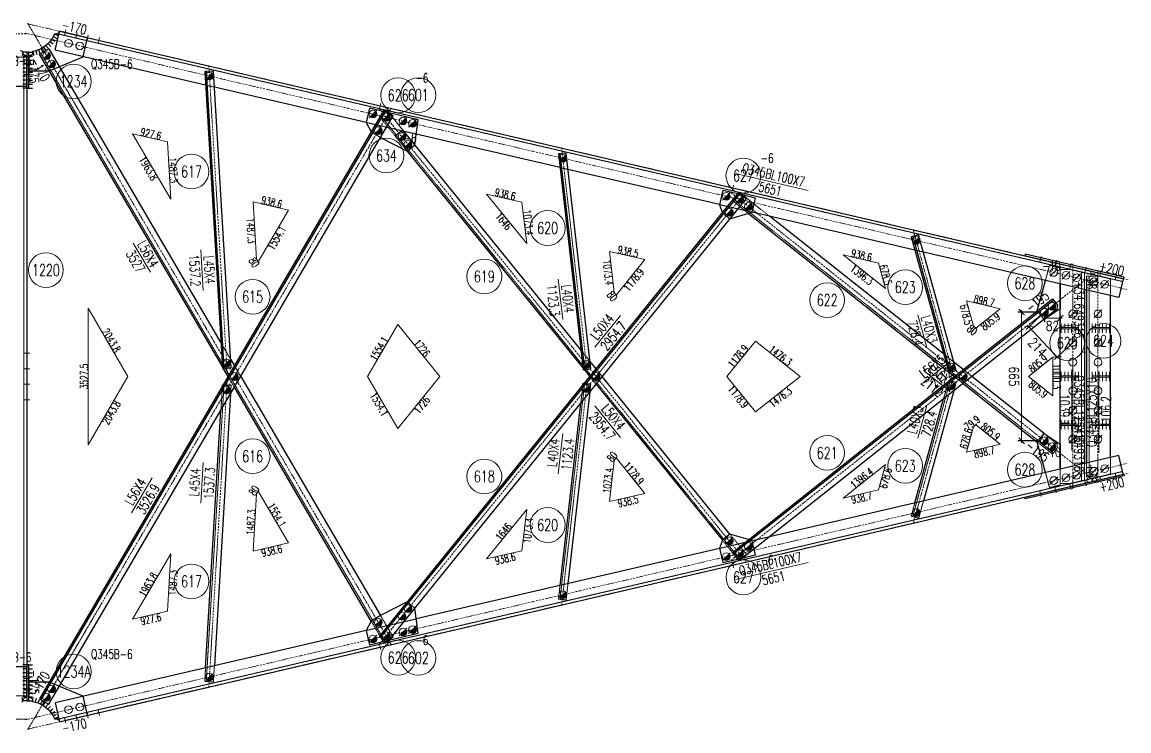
# Model space of a CAD drawing. Extents: x 4047 to 43290, y -150151 to -101862.
# Drawn here: x 28910 to 34636, y -144130 to -140465 of the extents above; entities that cross this region are included whole.
import ezdxf
from ezdxf.enums import TextEntityAlignment as Align

# ---------------------------------------------------------------- set-up
doc = ezdxf.new("R2010")
doc.units = 0
doc.header["$MEASUREMENT"] = 0
doc.linetypes.add('Dash', pattern=[2.75, 2, -0.75])
doc.linetypes.add('DashDot', pattern=[15.6, 9, -3, 0.6, -3])
doc.layers.get('0').update_dxf_attribs({"linetype": 'CONTINUOUS', "lineweight": 25})
doc.layers.get('Defpoints').update_dxf_attribs({"linetype": 'CONTINUOUS'})
doc.styles.add('DimFont', font='simplex.shx', dxfattribs={"width": 0.8, "bigfont": 'gbhzfs.shx'})
doc.styles.get("Standard").update_dxf_attribs({"font": 'simplex.shx', "width": 0.7, "height": 3, "bigfont": 'gbhzfs.shx'})
doc.dimstyles.new('DHDxfDimStyleOpen30', dxfattribs={"dimtxt": 2.5, "dimasz": 2.5, "dimexe": 1.25, "dimexo": 0.625, "dimtad": 2, "dimtxsty": 'DimFont', "dimblk": 'OPEN30', "dimblk1": 'OPEN30', "dimblk2": 'OPEN30', "dimcen": 2.5, "dimadec": 0, "dimazin": 0, "dimtfac": 1, "dimtmove": 0, "dimatfit": 3, "dimldrblk": 'OPEN30', "dimfxl": 0, "dimarcsym": 0})

# ---------------------------------------------------------------- blocks, each defined once
blk = doc.blocks.new('M20X45S')
at = {"color": 3, "linetype": 'Continuous', "lineweight": 13}
blk.add_circle((0, 0), 1, dxfattribs=at)
blk = doc.blocks.new('M20X55S')
at = {"color": 3, "linetype": 'Continuous', "lineweight": 13}
blk.add_line((-1, -1), (1, 1), dxfattribs=at)
blk.add_circle((0, 0), 1, dxfattribs=at)
blk = doc.blocks.new('M16X50S')
at = {"color": 3, "linetype": 'Continuous', "lineweight": 13}
blk.add_line((-1, -1), (1, 1), dxfattribs=at)
blk.add_circle((0, 0), 1, dxfattribs=at)
for radius in [0.9, 0.8, 0.7, 0.6, 0.5, 0.4, 0.3, 0.2, 0.1]:
    blk.add_arc((0, 0), radius, 225, 45, dxfattribs=at)
blk = doc.blocks.new('M16X40S')
at = {"color": 3, "linetype": 'Continuous', "lineweight": 13}
blk.add_line((-0.707, -0.707), (0.707, 0.707), dxfattribs=at)
blk.add_circle((0, 0), 1, dxfattribs=at)
for radius in [0.9, 0.8, 0.7, 0.6, 0.5, 0.4, 0.3, 0.2, 0.1]:
    blk.add_arc((0, 0), radius, 225, 45, dxfattribs=at)
blk = doc.blocks.new('_OBLIQUE')
at = {"color": 0, "linetype": 'ByBlock', "lineweight": -2}
blk.add_line((-0.5, -0.5), (0.5, 0.5), dxfattribs=at)
blk = doc.blocks.new('*D221')
at = {"color": 0, "linetype": 'Continuous', "lineweight": 0}
blk.add_line((34189.5, -141996), (34291.3, -141996), dxfattribs=at)
at = {"color": 0, "linetype": 'Continuous', "lineweight": -2}
for p, q in [((34199.5, -141985), (34199.5, -142016)), ((34281.3, -141985), (34281.3, -142016))]:
    blk.add_line(p, q, dxfattribs=at)
at = {"layer": 'Defpoints', "color": 0, "linetype": 'Continuous'}
for p in [(34199.5, -141965), (34281.3, -141965), (34281.3, -141996)]:
    blk.add_point(p, dxfattribs=at)
at = {"color": 0, "linetype": 'Continuous', "lineweight": 0, "xscale": 30, "yscale": 30, "zscale": 30, "rotation": 180}
blk.add_blockref('_OBLIQUE', (34199.5, -141996), dxfattribs=at)
at = {"color": 0, "linetype": 'Continuous', "lineweight": 0, "xscale": 30, "yscale": 30, "zscale": 30}
blk.add_blockref('_OBLIQUE', (34281.3, -141996), dxfattribs=at)
at = {"color": 6, "linetype": 'Continuous', "insert": (34240.4, -142036), "char_height": 50, "attachment_point": 5, "style": 'DimFont'}
blk.add_mtext('82', dxfattribs=at)
blk = doc.blocks.new('_OPEN30')
at = {"color": 0, "linetype": 'ByBlock', "lineweight": -2}
for p, q in [((-1, 0.27), (0, 0)), ((0, 0), (-1, -0.27)), ((0, 0), (-1, 0))]:
    blk.add_line(p, q, dxfattribs=at)
blk = doc.blocks.new('*D222')
at = {"color": 0, "linetype": 'Continuous', "lineweight": -2}
for p, q in [((34184.9, -141978.7), (34104.8, -142053.9)), ((34331.7, -142135.1), (34251.5, -142210.3))]:
    blk.add_line(p, q, dxfattribs=at)
at = {"color": 0, "linetype": 'Continuous', "lineweight": 0}
blk.add_line((34112.5, -142032.9), (34272.9, -142203.9), dxfattribs=at)
at = {"layer": 'Defpoints', "color": 0, "linetype": 'Continuous'}
for p in [(34199.5, -141965), (34346.3, -142121.4), (34266.1, -142196.6)]:
    blk.add_point(p, dxfattribs=at)
at = {"color": 0, "linetype": 'Continuous', "lineweight": 0, "xscale": 30, "yscale": 30, "zscale": 30}
for p, rotation in [((34119.4, -142040.2), 133.1724067769329), ((34266.1, -142196.6), 313.1724067769329)]:
    blk.add_blockref('_OBLIQUE', p, dxfattribs=dict(at, rotation=rotation))
at = {"color": 6, "linetype": 'Continuous', "insert": (34163.5, -142145.8), "char_height": 50, "attachment_point": 5, "rotation": 313.1724, "style": 'DimFont'}
blk.add_mtext('214', dxfattribs=at)
blk = doc.blocks.new('*D223')
at = {"color": 0, "linetype": 'Continuous', "lineweight": 0}
blk.add_line((34081.4, -141955), (34081.4, -142639.9), dxfattribs=at)
at = {"color": 0, "linetype": 'Continuous', "lineweight": -2}
for p, q in [((34179.5, -141965), (34061.4, -141965)), ((34179.5, -142629.9), (34061.4, -142629.9))]:
    blk.add_line(p, q, dxfattribs=at)
at = {"layer": 'Defpoints', "color": 0, "linetype": 'Continuous'}
for p in [(34199.5, -141965), (34081.4, -142629.9), (34199.5, -142629.9)]:
    blk.add_point(p, dxfattribs=at)
at = {"color": 0, "linetype": 'Continuous', "lineweight": 0, "xscale": 30, "yscale": 30, "zscale": 30}
for p, rotation in [((34081.4, -141965), 90.00016536087627), ((34081.4, -142629.9), 270.0001653608763)]:
    blk.add_blockref('_OBLIQUE', p, dxfattribs=dict(at, rotation=rotation))
at = {"color": 6, "linetype": 'Continuous', "insert": (34041.4, -142297.4), "char_height": 50, "attachment_point": 5, "rotation": 270.0002, "style": 'DimFont'}
blk.add_mtext('665', dxfattribs=at)

msp = doc.modelspace()

# ---------------------------------------------------------------- linework, layer by layer
at = {"color": 2, "linetype": 'DashDot', "lineweight": 15}
for p, q in [((25285.28226, -140524.73782), (28937.24304, -140524.73782)), ((28925.91398, -140522.14104), (34624.93679, -141846.95923)), ((28925.92487, -140522.14093), (29695.40517, -140701.02655)), ((28937.2355, -140473.43967), (34636.25831, -141798.25787)), ((30821.09409, -143685.96449), (28938.11301, -140469.66473)), ((29314.49626, -141112.60341), (28938.12303, -140469.66625)), ((29875.79538, -140688.94622), (29971.02884, -142283.28188)), ((30821.09057, -140908.91328), (28938.113, -144125.20691)), ((30758.68186, -140913.64095), (32656.37959, -143256.17286)), ((31701.28855, -141114.26161), (31835.58861, -142289.94124)), ((30758.68184, -143681.23065), (32656.37957, -141338.69891)), ((32578.63721, -141347.32291), (34411.28112, -142797.46697)), ((33521.33663, -141540.95112), (33731.27835, -142300.9145)), ((34346.25348, -141714.32536), (34346.25348, -142880.54632)), ((34476.25348, -141747.89691), (34476.25348, -142846.97477)), ((32578.607, -143247.56626), (34411.26373, -141797.41222)), ((33521.32993, -143053.94347), (33731.32581, -142294.03407)), ((29875.79261, -143905.95599), (29971.04975, -142311.53531)), ((31701.28298, -143480.65215), (31835.58937, -142304.91693)), ((28925.91398, -144072.73064), (34624.93679, -142747.91245)), ((28937.2355, -144121.43201), (34636.25831, -142796.61382)), ((29314.55713, -143482.28718), (28938.17279, -144125.21784)), ((28925.92487, -144072.73073), (29695.40517, -143893.84511)), ((28937.24304, -144070.13384), (25285.28226, -144070.13384))]:
    msp.add_line(p, q, dxfattribs=at)
at = {"color": 7, "linetype": 'Continuous', "lineweight": 30}
for p, q in [((29044.28996, -140575.82674), (29058.38059, -140590.01948)), ((29054.35552, -140564.77989), (29069.79272, -140577.49479)), ((29063.26727, -140552.78416), (29079.89668, -140563.89428)), ((29070.93618, -140539.96006), (29088.59153, -140549.35457)), ((29077.28589, -140526.4364), (29095.79069, -140534.02173)), ((28914.07413, -140617.14846), (28910.74444, -140636.86934)), ((28933.97243, -140619.31688), (28913.98419, -140619.31688)), ((28933.97243, -140640.10205), (28913.98419, -140640.10205)), ((28943.96655, -140619.31688), (28963.95478, -140619.31688)), ((28943.96655, -140640.10205), (28963.95478, -140640.10205)), ((28963.99632, -140617.12495), (28967.34533, -140636.84253)), ((28965.98787, -140616.77278), (28969.60331, -140636.44324)), ((28980.52967, -140613.3405), (28986.0905, -140632.5518)), ((28994.65758, -140608.47315), (29002.10844, -140627.0333)), ((29008.23007, -140602.21909), (29017.49664, -140619.94257)), ((29021.11104, -140594.64069), (29032.10082, -140611.35034)), ((29033.17132, -140585.81375), (29045.77452, -140601.34254)), ((28933.97243, -140660.88722), (28913.98419, -140660.88722)), ((28933.97243, -140681.67239), (28913.98419, -140681.67239)), ((28943.96655, -140660.88722), (28963.95478, -140660.88722)), ((28943.96655, -140681.67239), (28963.95478, -140681.67239)), ((28933.97243, -140702.45756), (28913.98419, -140702.45756)), ((28933.97243, -140723.24273), (28913.98419, -140723.24273)), ((28933.97243, -140744.0279), (28913.98419, -140744.0279)), ((28943.96655, -140702.45756), (28963.95478, -140702.45756)), ((28943.96655, -140723.24273), (28963.95478, -140723.24273)), ((28943.96655, -140744.0279), (28963.95478, -140744.0279)), ((29862.61085, -140719.78721), (29954.26674, -142254.22962)), ((28933.97243, -140764.81307), (28913.98419, -140764.81307)), ((28933.97243, -140785.59824), (28913.98419, -140785.59824)), ((28933.97243, -140806.38341), (28913.98419, -140806.38341)), ((28943.96655, -140764.81307), (28963.95478, -140764.81307)), ((28943.96655, -140785.59824), (28963.95478, -140785.59824)), ((28943.96655, -140806.38341), (28963.95478, -140806.38341)), ((30788.67392, -140924.69811), (29006.74294, -143968.39514)), ((31692.77088, -141145.42952), (31820.26131, -142261.49682)), ((30764.35657, -143647.21893), (32624.28603, -141351.30861)), ((33517.75755, -141573.06088), (33711.72256, -142275.19049)), ((32589.7211, -143213.26786), (34245.93477, -141902.7306)), ((28933.97243, -143788.48825), (28913.98419, -143788.48825)), ((28943.96655, -143788.48825), (28963.95478, -143788.48825)), ((28933.97243, -143809.27342), (28913.98419, -143809.27342)), ((28933.97243, -143830.05859), (28913.98419, -143830.05859)), ((28943.96655, -143809.27342), (28963.95478, -143809.27342)), ((28943.96655, -143830.05859), (28963.95478, -143830.05859)), ((28933.97243, -143850.84376), (28913.98419, -143850.84376)), ((28933.97243, -143871.62893), (28913.98419, -143871.62893)), ((28933.97243, -143892.4141), (28913.98419, -143892.4141)), ((28943.96655, -143850.84376), (28963.95478, -143850.84376)), ((28943.96655, -143871.62893), (28963.95478, -143871.62893)), ((28943.96655, -143892.4141), (28963.95478, -143892.4141)), ((28914.07413, -143977.7232), (28910.74444, -143958.00232)), ((28933.97243, -143913.19927), (28913.98419, -143913.19927)), ((28933.97243, -143933.98444), (28913.98419, -143933.98444)), ((28933.97243, -143954.76961), (28913.98419, -143954.76961)), ((28943.96655, -143913.19927), (28963.95478, -143913.19927)), ((28943.96655, -143933.98444), (28963.95478, -143933.98444)), ((28943.96655, -143954.76961), (28963.95478, -143954.76961)), ((28963.99632, -143977.74671), (28967.34533, -143958.02913)), ((28978.58055, -143980.9812), (28983.88063, -143961.69633)), ((28933.97243, -143975.55478), (28913.98419, -143975.55478)), ((28943.96655, -143975.55478), (28963.95478, -143975.55478)), ((28992.77064, -143985.65575), (28999.96906, -143966.99624)), ((29006.42456, -143991.72404), (29015.4496, -143973.87634)), ((29019.40553, -143999.12569), (29030.16715, -143982.26818)), ((29031.5834, -144007.78684), (29043.97416, -143992.08801)), ((29042.83606, -144017.62085), (29056.7322, -144003.23761)), ((29053.05068, -144028.5292), (29068.31332, -144015.60526)), ((29062.12493, -144040.40245), (29078.60152, -144029.06691)), ((29069.96803, -144053.12143), (29087.49386, -144043.48743)), ((29076.50168, -144066.55843), (29094.90158, -144058.72202)), ((29077.28589, -144068.43526), (29095.79069, -144060.84993))]:
    msp.add_line(p, q, dxfattribs=at)
at = {"color": 1, "linetype": 'Dash', "lineweight": 20}
for p, q in [((29099.42385, -140526.5426), (34603.64101, -141806.07548)), ((30788.67745, -143670.17966), (29006.74295, -140626.4765)), ((28833.96066, -140646.45544), (28933.96066, -140646.45544)), ((28918.96066, -140646.45544), (28918.96066, -143948.41622)), ((28933.96066, -140646.45544), (28933.96066, -140796.45544)), ((29904.52582, -140800.96637), (29858.81083, -140790.33928)), ((30793.10647, -140924.36224), (30758.1404, -140952.68844)), ((30800.13894, -140925.1), (30793.10647, -140924.36224)), ((30941.76998, -141099.93039), (30800.13894, -140925.1)), ((30949.45962, -141043.87596), (30689.47844, -140983.43967)), ((30758.1404, -140952.68844), (30902.91881, -141131.40397)), ((30764.35659, -140947.65267), (32624.28605, -143243.56315)), ((30802.65909, -140932.88572), (30777.9704, -140927.14639)), ((30716.08981, -141032.84396), (30764.41684, -141061.137)), ((30867.94453, -141031.0406), (30839.97168, -141053.70157)), ((30890.15335, -141036.21444), (30867.94453, -141031.0406)), ((30839.97168, -141053.70157), (30902.91879, -141131.40395)), ((30902.91879, -141131.40395), (30941.76998, -141099.93039)), ((31734.21743, -141226.30398), (31692.85903, -141216.68964)), ((32616.43575, -141347.90276), (32584.78738, -141387.89502)), ((32589.75183, -141381.62172), (34245.95268, -142692.14899)), ((32633.02416, -141358.38742), (32612.18101, -141353.54205)), ((32623.45949, -141347.08454), (32616.43575, -141347.90276)), ((32777.24087, -141468.76948), (32623.45949, -141347.08454)), ((32686.75935, -141447.73578), (32517.936, -141408.49041)), ((32584.78738, -141387.89502), (32668.17377, -141453.87744)), ((32533.09127, -141451.17099), (32571.94245, -141482.64454)), ((32571.94245, -141482.64454), (32571.94248, -141482.64453)), ((33573.26509, -141653.81653), (33528.91899, -141643.50766)), ((34097.4113, -141672.99528), (34607.03747, -141791.46507)), ((34204.83994, -141800.63501), (34225.5138, -141723.45727)), ((34225.5138, -141723.45727), (34281.03336, -141736.3638)), ((34281.03336, -141736.3638), (34280.8939, -141818.31483)), ((34281.25348, -141744.32536), (34335.25348, -141744.32536)), ((34281.25348, -141818.39842), (34281.25348, -141744.32536)), ((34335.25348, -141744.32536), (34406.25348, -141761.32536)), ((34391.25348, -141757.73381), (34391.25348, -142837.13787)), ((34406.25348, -141761.32536), (34406.25348, -141847.45643)), ((34480.25348, -141777.89691), (34416.25348, -141777.89691)), ((34416.25348, -141777.89691), (34416.25348, -141849.78107)), ((34431.25348, -141777.89691), (34431.25348, -142816.97477)), ((34541.25348, -141792.89691), (34480.25348, -141777.89691)), ((34541.25348, -141878.83908), (34541.25348, -141792.89691)), ((34607.03747, -141791.46507), (34607.00415, -141791.60839)), ((34162.54397, -141958.53037), (34162.54922, -141958.51075)), ((34197.28904, -142002.43279), (34162.54397, -141958.53037)), ((34286.25348, -142043.43584), (34286.25348, -142023.43584)), ((34286.25348, -142051.43584), (34286.25348, -142043.43584)), ((34286.25348, -142043.43584), (34376.25348, -142043.43584)), ((34286.25348, -142051.43584), (34286.25348, -142043.43584)), ((34286.25348, -142043.43584), (34376.25348, -142043.43584)), ((34286.25348, -142051.43584), (34286.25348, -142071.43584)), ((34376.25348, -142051.43584), (34286.25348, -142051.43584)), ((34376.25348, -142051.43584), (34286.25348, -142051.43584)), ((34304.25348, -142043.43584), (34304.25348, -142023.43584)), ((34304.25348, -142051.43584), (34304.25348, -142071.43584)), ((34322.25348, -142043.43584), (34322.25348, -142023.43584)), ((34322.25348, -142051.43584), (34322.25348, -142071.43584)), ((34340.25348, -142043.43584), (34340.25348, -142023.43584)), ((34340.25348, -142051.43584), (34340.25348, -142071.43584)), ((34358.25348, -142043.43584), (34358.25348, -142023.43584)), ((34358.25348, -142051.43584), (34358.25348, -142071.43584)), ((34376.25348, -142043.43584), (34376.25348, -142023.43584)), ((34376.25348, -142043.43584), (34376.25348, -142051.43584)), ((34376.25348, -142043.43584), (34376.25348, -142051.43584)), ((34376.25348, -142051.43584), (34376.25348, -142071.43584)), ((34446.25348, -142043.43584), (34446.25348, -142023.43584)), ((34446.25348, -142051.43584), (34446.25348, -142043.43584)), ((34446.25348, -142043.43584), (34536.25348, -142043.43584)), ((34446.25348, -142051.43584), (34446.25348, -142043.43584)), ((34446.25348, -142043.43584), (34536.25348, -142043.43584)), ((34446.25348, -142051.43584), (34446.25348, -142071.43584)), ((34536.25348, -142051.43584), (34446.25348, -142051.43584)), ((34536.25348, -142051.43584), (34446.25348, -142051.43584)), ((34464.25348, -142043.43584), (34464.25348, -142023.43584)), ((34464.25348, -142051.43584), (34464.25348, -142071.43584)), ((34482.25348, -142043.43584), (34482.25348, -142023.43584)), ((34482.25348, -142051.43584), (34482.25348, -142071.43584)), ((34500.25348, -142043.43584), (34500.25348, -142023.43584)), ((34500.25348, -142051.43584), (34500.25348, -142071.43584)), ((34518.25348, -142043.43584), (34518.25348, -142023.43584)), ((34518.25348, -142051.43584), (34518.25348, -142071.43584)), ((34536.25348, -142043.43584), (34536.25348, -142023.43584)), ((34536.25348, -142043.43584), (34536.25348, -142051.43584)), ((34536.25348, -142043.43584), (34536.25348, -142051.43584)), ((34536.25348, -142051.43584), (34536.25348, -142071.43584)), ((29938.4037, -142122.83054), (29988.60596, -142208.58047)), ((31847.49684, -142217.96622), (31800.62776, -142160.11069)), ((33730.52888, -142223.0922), (33677.42169, -142181.06927)), ((30008.18069, -142242.01587), (30040.62629, -142297.43584)), ((29950.56933, -142254.45046), (29945.77669, -142246.26421)), ((30008.18069, -142352.85582), (29975.73509, -142297.43584)), ((31811.19089, -142252.58164), (31818.56965, -142261.69004)), ((31847.52751, -142297.43584), (31879.70156, -142337.15171)), ((31911.8756, -142297.43584), (31879.70156, -142257.71996)), ((33702.66787, -142272.45734), (33707.57035, -142276.33659)), ((33734.23088, -142297.43269), (33779.3544, -142333.13826)), ((33824.47792, -142297.43269), (33779.3544, -142261.72712)), ((34286.25348, -142293.43584), (34286.25348, -142273.43584)), ((34286.25348, -142301.43584), (34286.25348, -142293.43584)), ((34286.25348, -142293.43584), (34376.25348, -142293.43584)), ((34286.25348, -142301.43584), (34286.25348, -142293.43584)), ((34286.25348, -142293.43584), (34376.25348, -142293.43584)), ((34304.25348, -142293.43584), (34304.25348, -142273.43584)), ((34322.25348, -142293.43584), (34322.25348, -142273.43584)), ((34340.25348, -142293.43584), (34340.25348, -142273.43584)), ((34358.25348, -142293.43584), (34358.25348, -142273.43584)), ((34376.25348, -142293.43584), (34376.25348, -142273.43584)), ((34376.25348, -142293.43584), (34376.25348, -142301.43584)), ((34376.25348, -142293.43584), (34376.25348, -142301.43584)), ((34446.25348, -142293.43584), (34446.25348, -142273.43584)), ((34446.25348, -142301.43584), (34446.25348, -142293.43584)), ((34446.25348, -142293.43584), (34536.25348, -142293.43584)), ((34446.25348, -142301.43584), (34446.25348, -142293.43584)), ((34446.25348, -142293.43584), (34536.25348, -142293.43584)), ((34464.25348, -142293.43584), (34464.25348, -142273.43584)), ((34482.25348, -142293.43584), (34482.25348, -142273.43584)), ((34500.25348, -142293.43584), (34500.25348, -142273.43584)), ((34518.25348, -142293.43584), (34518.25348, -142273.43584)), ((34536.25348, -142293.43584), (34536.25348, -142273.43584)), ((34536.25348, -142293.43584), (34536.25348, -142301.43584)), ((34536.25348, -142293.43584), (34536.25348, -142301.43584)), ((29862.60842, -143875.11516), (29954.28729, -142340.58768)), ((29938.42126, -142472.01116), (29945.79585, -142348.57475)), ((29950.60077, -142340.36752), (29991.22149, -142342.79344)), ((29991.22149, -142342.79344), (29988.62466, -142386.25927)), ((31692.76526, -143449.48468), (31820.26202, -142333.36179)), ((31800.62685, -142434.7621), (31811.18998, -142342.29115)), ((31818.57935, -142333.16966), (31852.05545, -142336.99192)), ((31852.05545, -142336.99192), (31847.49593, -142376.90657)), ((33517.75416, -143021.83123), (33711.76844, -142319.75425)), ((33677.4973, -142413.73627), (33702.7541, -142322.3398)), ((33707.50902, -142318.5773), (33742.61261, -142328.27699)), ((33742.61261, -142328.27699), (33730.61061, -142371.70849)), ((34286.25348, -142301.43584), (34286.25348, -142321.43584)), ((34376.25348, -142301.43584), (34286.25348, -142301.43584)), ((34376.25348, -142301.43584), (34286.25348, -142301.43584)), ((34304.25348, -142301.43584), (34304.25348, -142321.43584)), ((34322.25348, -142301.43584), (34322.25348, -142321.43584)), ((34340.25348, -142301.43584), (34340.25348, -142321.43584)), ((34358.25348, -142301.43584), (34358.25348, -142321.43584)), ((34376.25348, -142301.43584), (34376.25348, -142321.43584)), ((34446.25348, -142301.43584), (34446.25348, -142321.43584)), ((34536.25348, -142301.43584), (34446.25348, -142301.43584)), ((34536.25348, -142301.43584), (34446.25348, -142301.43584)), ((34464.25348, -142301.43584), (34464.25348, -142321.43584)), ((34482.25348, -142301.43584), (34482.25348, -142321.43584)), ((34500.25348, -142301.43584), (34500.25348, -142321.43584)), ((34518.25348, -142301.43584), (34518.25348, -142321.43584)), ((34536.25348, -142301.43584), (34536.25348, -142321.43584)), ((34286.25348, -142543.43584), (34286.25348, -142523.43584)), ((34304.25348, -142543.43584), (34304.25348, -142523.43584)), ((34322.25348, -142543.43584), (34322.25348, -142523.43584)), ((34340.25348, -142543.43584), (34340.25348, -142523.43584)), ((34358.25348, -142543.43584), (34358.25348, -142523.43584)), ((34376.25348, -142543.43584), (34376.25348, -142523.43584)), ((34446.25348, -142543.43584), (34446.25348, -142523.43584)), ((34464.25348, -142543.43584), (34464.25348, -142523.43584)), ((34482.25348, -142543.43584), (34482.25348, -142523.43584)), ((34500.25348, -142543.43584), (34500.25348, -142523.43584)), ((34518.25348, -142543.43584), (34518.25348, -142523.43584)), ((34536.25348, -142543.43584), (34536.25348, -142523.43584)), ((34286.25348, -142551.43584), (34286.25348, -142543.43584)), ((34286.25348, -142543.43584), (34376.25348, -142543.43584)), ((34286.25348, -142551.43584), (34286.25348, -142543.43584)), ((34286.25348, -142543.43584), (34376.25348, -142543.43584)), ((34286.25348, -142551.43584), (34286.25348, -142571.43584)), ((34376.25348, -142551.43584), (34286.25348, -142551.43584)), ((34376.25348, -142551.43584), (34286.25348, -142551.43584)), ((34304.25348, -142551.43584), (34304.25348, -142571.43584)), ((34322.25348, -142551.43584), (34322.25348, -142571.43584)), ((34340.25348, -142551.43584), (34340.25348, -142571.43584)), ((34358.25348, -142551.43584), (34358.25348, -142571.43584)), ((34376.25348, -142543.43584), (34376.25348, -142551.43584)), ((34376.25348, -142543.43584), (34376.25348, -142551.43584)), ((34376.25348, -142551.43584), (34376.25348, -142571.43584)), ((34446.25348, -142551.43584), (34446.25348, -142543.43584)), ((34446.25348, -142543.43584), (34536.25348, -142543.43584)), ((34446.25348, -142551.43584), (34446.25348, -142543.43584)), ((34446.25348, -142543.43584), (34536.25348, -142543.43584)), ((34446.25348, -142551.43584), (34446.25348, -142571.43584)), ((34536.25348, -142551.43584), (34446.25348, -142551.43584)), ((34536.25348, -142551.43584), (34446.25348, -142551.43584)), ((34464.25348, -142551.43584), (34464.25348, -142571.43584)), ((34482.25348, -142551.43584), (34482.25348, -142571.43584)), ((34500.25348, -142551.43584), (34500.25348, -142571.43584)), ((34518.25348, -142551.43584), (34518.25348, -142571.43584)), ((34536.25348, -142543.43584), (34536.25348, -142551.43584)), ((34536.25348, -142543.43584), (34536.25348, -142551.43584)), ((34536.25348, -142551.43584), (34536.25348, -142571.43584)), ((34162.5465, -142636.3525), (34240.98823, -142698.42229)), ((34263.97651, -142645.20144), (34197.29005, -142592.43342)), ((34240.98823, -142698.42229), (34266.43104, -142666.27165)), ((34266.43104, -142666.27165), (34263.97651, -142645.20144)), ((34406.25348, -142747.41526), (34406.25348, -142833.54632)), ((34416.25348, -142745.09061), (34416.25348, -142816.97477)), ((34541.25348, -142801.97477), (34541.25348, -142716.0326)), ((29099.42385, -144068.32908), (34603.64101, -142788.79621)), ((34097.4113, -142921.8764), (34607.03747, -142803.40662)), ((34225.5138, -142871.41441), (34204.83979, -142794.23671)), ((34280.8938, -142776.55688), (34281.03336, -142858.50788)), ((34281.25348, -142850.54632), (34281.25348, -142776.47327)), ((34480.25348, -142816.97477), (34541.25348, -142801.97477)), ((34607.03747, -142803.40662), (34607.00415, -142803.26329)), ((34281.03336, -142858.50788), (34225.5138, -142871.41441)), ((34335.25348, -142850.54632), (34281.25348, -142850.54632)), ((34406.25348, -142833.54632), (34335.25348, -142850.54632)), ((34416.25348, -142816.97477), (34480.25348, -142816.97477)), ((33510.04312, -143019.70054), (33528.92804, -142951.36192)), ((33573.27618, -142941.05257), (33548.59833, -143030.35397)), ((33548.59833, -143030.35397), (33510.04312, -143019.70054)), ((32777.22942, -143126.10486), (32518.11528, -143186.3396)), ((32533.14186, -143143.76318), (32618.06986, -143248.59892)), ((32656.92105, -143217.12536), (32571.99304, -143112.28961)), ((32686.82268, -143146.4654), (32668.24059, -143140.93497)), ((32696.87128, -143189.69107), (32686.82268, -143146.4654)), ((32618.06986, -143248.59892), (32656.92105, -143217.12536)), ((32611.96869, -143241.37899), (32639.69554, -143234.93338)), ((31684.8169, -143448.57715), (31692.85825, -143378.18223)), ((31734.21664, -143368.56789), (31724.55869, -143453.11482)), ((30902.91873, -143463.46777), (30902.91866, -143463.46781)), ((30941.76989, -143494.94131), (30902.91873, -143463.46777)), ((31724.55869, -143453.11482), (31684.8169, -143448.57715)), ((30949.45955, -143550.99573), (30689.47838, -143611.43202)), ((30764.40993, -143533.72287), (30830.10063, -143645.92847)), ((30781.77358, -143674.22152), (30716.08287, -143562.01593)), ((30830.10063, -143645.92847), (30781.77358, -143674.22152)), ((30787.06111, -143665.612), (30807.32477, -143660.90134)), ((28933.96066, -143798.41622), (28933.96066, -143948.41622)), ((29854.62264, -143874.63824), (29858.81105, -143804.53235)), ((29904.5262, -143793.90522), (29899.54261, -143877.32092)), ((29899.54261, -143877.32092), (29854.62264, -143874.63824)), ((28933.96066, -143948.41622), (28833.96066, -143948.41622))]:
    msp.add_line(p, q, dxfattribs=at)
at = {"color": 1, "linetype": 'Continuous', "lineweight": 18}
for p, q in [((29481.09613, -141041.61291), (29679.52658, -141380.54983)), ((29661.79012, -141083.61777), (29481.09613, -141041.61291)), ((29679.52658, -141380.54983), (29661.79012, -141083.61777)), ((31313.35492, -141353.98592), (31520.56967, -141609.79385)), ((31496.20377, -141396.49172), (31313.35492, -141353.98592)), ((30105.46672, -141393.89499), (30123.20318, -141690.82705)), ((30288.30738, -141436.39888), (30105.46672, -141393.89499)), ((30131.28949, -141704.63919), (30288.30738, -141436.39888)), ((31520.56967, -141609.79385), (31496.20377, -141396.49172)), ((31949.14911, -141650.30165), (31973.515, -141863.60378)), ((32131.9805, -141692.80338), (31949.14911, -141650.30165)), ((33157.45632, -141669.01514), (33376.44172, -141842.3157)), ((33340.30963, -141711.52197), (33157.45632, -141669.01514)), ((30123.20318, -141690.82705), (30131.28949, -141704.63919)), ((31983.58654, -141876.03616), (32131.9805, -141692.80338)), ((33376.44172, -141842.3157), (33340.30963, -141711.52197)), ((31973.515, -141863.60378), (31983.58654, -141876.03616)), ((29457.46932, -142297.43585), (29250.95255, -141944.68678)), ((29250.95255, -141944.68678), (29250.95255, -142650.18491)), ((33795.82959, -141906.0241), (33831.96168, -142036.81783)), ((33970.90587, -141946.72305), (33795.82959, -141906.0241)), ((33844.51288, -142046.74942), (33970.90587, -141946.72305)), ((30853.5385, -142029.19554), (30696.52062, -142297.43584)), ((31070.82479, -142297.43584), (30853.5385, -142029.19554)), ((33831.96168, -142036.81783), (33844.51288, -142046.74942)), ((32704.81286, -142114.2027), (32556.4189, -142297.43548)), ((32936.34946, -142297.43485), (32704.81286, -142114.2027)), ((34242.79615, -142197.40781), (34116.40317, -142297.43418)), ((34242.79676, -142397.46167), (34242.79615, -142197.40781)), ((29250.95255, -142650.18491), (29457.46932, -142297.43585)), ((30696.52062, -142297.43584), (30853.53849, -142565.67616)), ((30853.53849, -142565.67616), (31070.82479, -142297.43584)), ((32556.4189, -142297.43548), (32704.8117, -142480.66852)), ((32704.8117, -142480.66852), (32936.34946, -142297.43485)), ((34116.40317, -142297.43418), (34242.79676, -142397.46167)), ((33831.99683, -142558.02312), (33795.8489, -142688.83119)), ((33844.53124, -142548.10483), (33831.99683, -142558.02312)), ((33970.92483, -142648.13232), (33844.53124, -142548.10483)), ((33795.8489, -142688.83119), (33970.92483, -142648.13232)), ((31973.51333, -142731.26865), (31949.14746, -142944.5706)), ((31983.58505, -142718.83604), (31973.51333, -142731.26865)), ((32131.97786, -142902.06909), (31983.58505, -142718.83604)), ((33376.48064, -142752.52208), (33157.47729, -142925.83747)), ((33340.33271, -142883.33015), (33376.48064, -142752.52208)), ((30123.21068, -142904.03171), (30105.47037, -143200.97025)), ((30131.29321, -142890.22604), (30123.21068, -142904.03171)), ((30288.31108, -143158.46635), (30131.29321, -142890.22604)), ((31949.14746, -142944.5706), (32131.97786, -142902.06909)), ((33157.47729, -142925.83747), (33340.33271, -142883.33015)), ((31520.56901, -142985.0784), (31313.35443, -143240.88611)), ((31496.20314, -143198.38035), (31520.56901, -142985.0784)), ((30105.47037, -143200.97025), (30288.31108, -143158.46635)), ((29679.53533, -143214.30678), (29481.10109, -143553.25017)), ((29661.79502, -143511.24532), (29679.53533, -143214.30678)), ((31313.35443, -143240.88611), (31496.20314, -143198.38035)), ((29481.10109, -143553.25017), (29661.79502, -143511.24532))]:
    msp.add_line(p, q, dxfattribs=at)
at = {"color": 7, "linetype": 'Continuous', "lineweight": 13}
for p, q in [((32601.78026, -141248.31494), (32976.78113, -141335.48918)), ((29573.30141, -141758.48957), (29484.88564, -141607.46754)), ((29834.6017, -141642.88444), (29847.12318, -141852.51081)), ((31683.3838, -141794.57156), (31707.21749, -142003.21469)), ((31873.72209, -142145.95344), (32005.91104, -141982.77844)), ((33543.76008, -141978.89041), (33590.35884, -142147.57223)), ((33573.7385, -142328.78801), (33710.97199, -142220.19719)), ((33573.76281, -142266.09659), (33710.9963, -142374.68742)), ((34341.25348, -142260.61548), (34341.25348, -142680.61548)), ((34481.25348, -142271.806), (34481.25348, -142691.806)), ((31873.72211, -142448.91827), (32005.91106, -142612.09327)), ((33543.78845, -142616.01298), (33590.40145, -142447.3351)), ((31683.38205, -142800.30864), (31707.21574, -142591.66551)), ((29834.61333, -142951.9619), (29847.13725, -142742.33568)), ((29582.14181, -142821.28191), (29476.04288, -143002.50834)), ((32601.78026, -143346.55674), (32976.78113, -143259.38251))]:
    msp.add_line(p, q, dxfattribs=at)
at = {"color": 7, "linetype": 'Continuous', "lineweight": 30}
for points in [[(29080.17726, -140609.33493), (29102.8203, -140511.93219)], [(29096.19894, -140523.09448), (29090.407, -140526.32888)], [(29100.61428, -140518.14331), (29096.19894, -140523.09448)], [(29103.16722, -140512.02014), (29100.61428, -140518.14331)], [(29102.8203, -140511.93219), (34097.4113, -141672.99528)], [(29248.9176, -140545.90419), (29103.16722, -140512.02014)], [(29044.28996, -140575.82674), (29033.17132, -140585.81375)], [(29054.35552, -140564.77989), (29044.28996, -140575.82674)], [(29063.26727, -140552.78416), (29054.35552, -140564.77989)], [(29070.93618, -140539.96006), (29063.26727, -140552.78416)], [(29077.28589, -140526.4364), (29070.93618, -140539.96006)], [(29083.87575, -140527.49065), (29077.28589, -140526.4364)], [(29090.407, -140526.32888), (29083.87575, -140527.49065)], [(29226.24912, -140643.42129), (29248.9176, -140545.90419)], [(28914.07413, -140617.14846), (28899.49042, -140613.9296)], [(28914.51064, -140623.87424), (28914.07413, -140617.14846)], [(28917.11177, -140629.99194), (28914.51064, -140623.87424)], [(28921.57437, -140634.91913), (28917.11177, -140629.99194)], [(28927.4054, -140638.11147), (28921.57437, -140634.91913)], [(28933.96066, -140639.21627), (28927.4054, -140638.11147)], [(28933.96066, -140796.45544), (28933.96066, -140639.21627)], [(28933.97243, -140619.31688), (28933.97243, -140806.38341)], [(28943.96655, -140619.31688), (28933.97243, -140619.31688)], [(28943.96655, -140806.38341), (28943.96655, -140619.31688)], [(28944.10899, -140639.21062), (28944.10897, -140716.81647)], [(28950.67754, -140638.10109), (28944.10899, -140639.21062)], [(28956.51729, -140634.8956), (28950.67754, -140638.10109)], [(28960.98029, -140629.94981), (28956.51729, -140634.8956)], [(28963.57138, -140623.81247), (28960.98029, -140629.94981)], [(28963.99632, -140617.12495), (28963.57138, -140623.81247)], [(28965.98787, -140616.77278), (28963.99632, -140617.12495)], [(28980.52967, -140613.3405), (28965.98787, -140616.77278)], [(28994.65758, -140608.47315), (28980.52967, -140613.3405)], [(29008.23007, -140602.21909), (28994.65758, -140608.47315)], [(28999.83909, -140630.51836), (29048.16614, -140602.22532)], [(29945.77669, -142246.26421), (28999.83909, -140630.51836)], [(29021.11104, -140594.64069), (29008.23007, -140602.21909)], [(29033.17132, -140585.81375), (29021.11104, -140594.64069)], [(29048.16614, -140602.22532), (29938.4037, -142122.83054)], [(29858.81083, -140790.33928), (29080.17726, -140609.33493)], [(29050.36733, -140716.81648), (29226.24912, -140643.42129)], [(28944.10897, -140716.81647), (29050.36733, -140716.81648)], [(29899.54502, -140717.58111), (29854.62508, -140720.2642)], [(29854.62508, -140720.2642), (29946.28097, -142254.70661)], [(29991.20091, -142252.02352), (29899.54502, -140717.58111)], [(28833.96066, -140796.45544), (28933.96066, -140796.45544)], [(28933.96066, -140796.45544), (28933.96066, -143798.41622)], [(28933.97243, -140806.38341), (28943.96655, -140806.38341)], [(30689.47844, -140983.43967), (29904.52582, -140800.96637)], [(30781.77005, -140920.65624), (28999.83908, -143964.35328)], [(30706.43094, -140910.51573), (30689.44866, -140983.56778)], [(30777.9704, -140927.14639), (30706.43094, -140910.51573)], [(30830.0971, -140948.94929), (30781.77005, -140920.65624)], [(29048.16613, -143992.64633), (30830.0971, -140948.94929)], [(30689.44866, -140983.56778), (30716.0898, -141032.84396)], [(30959.67805, -140969.38764), (30802.65909, -140932.88572)], [(30941.76997, -141099.93044), (30959.67805, -140969.38764)], [(30716.0898, -141032.84396), (30716.08981, -141032.84396)], [(30941.76999, -141099.93039), (30890.15335, -141036.21444)], [(30764.41684, -141061.137), (30902.91878, -141131.404)], [(31692.85903, -141216.68964), (30949.45962, -141043.87596)], [(30902.91878, -141131.404), (30941.76997, -141099.93044)], [(30902.91881, -141131.40397), (31811.19089, -142252.58164)], [(30941.76998, -141099.93039), (30941.76999, -141099.93039)], [(31800.62776, -142160.11069), (30941.76998, -141099.93039)], [(31724.56418, -141141.7982), (31684.82256, -141146.33735)], [(31684.82256, -141146.33735), (31812.31299, -142262.40465)], [(31852.05461, -142257.8655), (31724.56418, -141141.7982)], [(32517.936, -141408.49041), (31734.21743, -141226.30398)], [(30758.14038, -143642.18316), (32618.06984, -141346.27284)], [(32656.92103, -141377.7464), (30796.99157, -143673.65672)], [(32534.88684, -141335.57361), (32517.78982, -141409.11924)], [(32612.18101, -141353.54205), (32534.88684, -141335.57361)], [(32618.06984, -141346.27284), (32656.92103, -141377.7464)], [(32703.71004, -141374.81964), (32633.02416, -141358.38742)], [(32686.61302, -141448.36526), (32703.71004, -141374.81964)], [(32517.78982, -141409.11924), (32533.09126, -141451.17098)], [(32533.09126, -141451.17098), (32533.09127, -141451.17099)], [(32571.94248, -141482.64453), (32686.61302, -141448.36526)], [(32668.17377, -141453.87744), (33702.66787, -142272.45734)], [(33528.91899, -141643.50766), (32686.75935, -141447.73578)], [(33677.42169, -142181.06927), (32777.24087, -141468.76948)], [(33548.60404, -141564.54655), (33510.04593, -141575.18946)], [(33510.04593, -141575.18946), (33704.01093, -142277.31907)], [(33742.56905, -142266.67616), (33548.60404, -141564.54655)], [(34584.39443, -141888.8678), (33573.26509, -141653.81653)], [(34099.18851, -141665.35033), (34097.37844, -141673.13661)], [(34611.54752, -141784.45751), (34099.18851, -141665.35033)], [(34097.37844, -141673.13661), (34609.73746, -141792.2438)], [(34609.73746, -141792.2438), (34611.54752, -141784.45751)], [(34162.54922, -141958.51075), (34204.83994, -141800.63501)], [(34280.8939, -141818.31483), (34280.67549, -141946.66043)], [(34281.25348, -142776.47327), (34281.25348, -141818.39842)], [(34607.00415, -141791.60839), (34584.39443, -141888.8678)], [(32584.75645, -143206.99473), (34240.97011, -141896.45746)], [(34240.97011, -141896.45746), (34266.41397, -141928.60727)], [(34406.25348, -141847.45643), (34406.25348, -142747.41526)], [(34416.25348, -141849.78107), (34416.25348, -142745.09061)], [(34541.25348, -142716.0326), (34541.25348, -141878.83908)], [(34263.95983, -141949.67718), (32619.50904, -143250.90666)], [(34280.67549, -141946.66043), (34197.29361, -142002.43856)], [(34266.41397, -141928.60727), (34263.95983, -141949.67718)], [(34197.29361, -142002.43856), (34197.28904, -142002.43279)], [(29988.60596, -142208.58047), (30008.18069, -142242.01587)], [(31879.70156, -142257.71996), (31847.49684, -142217.96622)], [(33779.3544, -142261.72712), (33730.52888, -142223.0922)], [(29946.28097, -142254.70661), (29991.20091, -142252.02352)], [(29975.73509, -142297.43584), (29950.56933, -142254.45046)], [(30040.62629, -142297.43584), (30764.40993, -143533.72287)], [(31812.31299, -142262.40465), (31852.05461, -142257.8655)], [(31818.56965, -142261.69004), (31847.52751, -142297.43584)], [(32571.99304, -143112.28961), (31911.8756, -142297.43584)], [(33704.01093, -142277.31907), (33742.56905, -142266.67616)], [(33707.57035, -142276.33659), (33734.23088, -142297.43269)], [(34197.29005, -142592.43342), (33824.47792, -142297.43269)], [(29945.79585, -142348.57475), (29946.30152, -142340.11076)], [(29946.30152, -142340.11076), (29950.60077, -142340.36752)], [(30716.08287, -143562.01593), (30008.18069, -142352.85582)], [(31811.18998, -142342.29115), (31812.31367, -142332.45425)], [(31812.31367, -142332.45425), (31818.57935, -142333.16966)], [(31879.70156, -142337.15171), (32533.14186, -143143.76318)], [(33702.7541, -142322.3398), (33704.0574, -142317.62356)], [(33704.0574, -142317.62356), (33707.50902, -142318.5773)], [(33779.3544, -142333.13826), (34162.5465, -142636.3525)], [(29988.62466, -142386.25927), (29904.5262, -143793.90522)], [(31847.49593, -142376.90657), (31734.21664, -143368.56789)], [(33528.92804, -142951.36192), (33677.4973, -142413.73627)], [(33730.61061, -142371.70849), (33573.27618, -142941.05257)], [(29858.81105, -143804.53235), (29938.42126, -142472.01116)], [(31692.85825, -143378.18223), (31800.62685, -142434.7621)], [(34162.54337, -142636.34083), (34197.29277, -142592.42997)], [(34204.83979, -142794.23671), (34162.54337, -142636.34083)], [(34197.29277, -142592.42997), (34280.67523, -142648.2082)], [(34280.67523, -142648.2082), (34280.8938, -142776.55688)], [(34584.39443, -142706.00388), (32777.22942, -143126.10486)], [(34607.00415, -142803.26329), (34584.39443, -142706.00388)], [(34097.37844, -142921.73507), (34609.73746, -142802.62788)], [(34611.54752, -142810.41417), (34099.18851, -142929.52136)], [(34609.73746, -142802.62788), (34611.54752, -142810.41417)], [(29102.8203, -144082.93949), (34097.4113, -142921.8764)], [(34099.18851, -142929.52136), (34097.37844, -142921.73507)], [(32533.14186, -143143.76316), (32517.9708, -143185.7181)], [(32571.99306, -143112.2896), (32533.14186, -143143.76316)], [(32668.24059, -143140.93497), (32571.99306, -143112.2896)], [(32518.11528, -143186.3396), (30949.45955, -143550.99573)], [(32517.9708, -143185.7181), (32535.06612, -143259.2564)], [(32619.50904, -143250.90666), (32584.75645, -143206.99473)], [(32703.918, -143220.0037), (32696.87128, -143189.69107)], [(32535.06612, -143259.2564), (32611.96869, -143241.37899)], [(32639.69554, -143234.93338), (32703.918, -143220.0037)], [(30902.91866, -143463.46781), (30764.40993, -143533.72287)], [(30941.76992, -143494.94133), (30941.76989, -143494.94131)], [(30959.67798, -143625.48406), (30941.76992, -143494.94133)], [(30764.40993, -143533.72287), (30716.08288, -143562.01591)], [(30689.47838, -143611.43202), (29080.17726, -143985.53675)], [(30716.08288, -143562.01591), (30689.44859, -143611.30391)], [(30689.44859, -143611.30391), (30706.43087, -143684.35596)], [(30706.43087, -143684.35596), (30787.06111, -143665.612)], [(30796.99157, -143673.65672), (30758.14038, -143642.18316)], [(30807.32477, -143660.90134), (30959.67798, -143625.48406)], [(28933.97243, -143788.48825), (28933.97243, -143975.55478)], [(28943.96655, -143788.48825), (28933.97243, -143788.48825)], [(28943.96655, -143975.55478), (28943.96655, -143788.48825)], [(28933.96066, -143798.41622), (28833.96066, -143798.41622)], [(28933.96066, -143955.65539), (28933.96066, -143798.41622)], [(29050.36743, -143878.05501), (28944.10897, -143878.05503)], [(28944.10897, -143878.05503), (28944.10899, -143955.66104)], [(29226.24912, -143951.45037), (29050.36743, -143878.05501)], [(28917.11177, -143964.87972), (28921.57437, -143959.95253)], [(28921.57437, -143959.95253), (28927.4054, -143956.76019)], [(28927.4054, -143956.76019), (28933.96066, -143955.65539)], [(28944.10899, -143955.66104), (28950.67754, -143956.77057)], [(28950.67754, -143956.77057), (28956.51729, -143959.97606)], [(28956.51729, -143959.97606), (28960.98029, -143964.92185)], [(29248.9176, -144048.96747), (29226.24912, -143951.45037)], [(28908.57182, -143978.75854), (28914.07413, -143977.7232)], [(28914.07413, -143977.7232), (28914.51064, -143970.99742)], [(28914.51064, -143970.99742), (28917.11177, -143964.87972)], [(28933.97243, -143975.55478), (28943.96655, -143975.55478)], [(28960.98029, -143964.92185), (28963.57138, -143971.05919)], [(28963.57138, -143971.05919), (28963.99632, -143977.74671)], [(28963.99632, -143977.74671), (28978.58055, -143980.9812)], [(28978.58055, -143980.9812), (28992.77064, -143985.65575)], [(28992.77064, -143985.65575), (29006.42456, -143991.72404)], [(28999.83908, -143964.35328), (29048.16613, -143992.64633)], [(29006.42456, -143991.72404), (29019.40553, -143999.12569)], [(29019.40553, -143999.12569), (29031.5834, -144007.78684)], [(29031.5834, -144007.78684), (29042.83606, -144017.62085)], [(29042.83606, -144017.62085), (29053.05068, -144028.5292)], [(29080.17726, -143985.53675), (29102.8203, -144082.93949)], [(29053.05068, -144028.5292), (29062.12493, -144040.40245)], [(29062.12493, -144040.40245), (29069.96803, -144053.12143)], [(29069.96803, -144053.12143), (29076.50168, -144066.55843)], [(29076.50168, -144066.55843), (29077.28589, -144068.43526)], [(29077.28589, -144068.43526), (29083.87575, -144067.38101)], [(29083.87575, -144067.38101), (29090.407, -144068.54278)], [(29090.407, -144068.54278), (29096.19894, -144071.77718)], [(29096.19894, -144071.77718), (29100.61428, -144076.72835)], [(29103.16722, -144082.85152), (29248.9176, -144048.96747)], [(29100.61428, -144076.72835), (29103.16722, -144082.85152)]]:
    msp.add_lwpolyline(points, dxfattribs=at)
at = {"color": 3, "linetype": 'Continuous', "lineweight": 20}
for points in [[(29135.43755, -140504.11457), (29128.64464, -140533.33539)], [(29193.87925, -140517.70016), (29187.08633, -140546.92098)], [(29252.32094, -140531.28576), (29245.52803, -140560.50658)], [(29310.76263, -140544.87136), (29303.96972, -140574.09218)], [(28948.96066, -140676.45544), (28918.96066, -140676.45544)], [(28948.96066, -140736.45544), (28918.96066, -140736.45544)], [(30765.63068, -140883.07594), (30758.83776, -140912.29676)], [(32590.62944, -141307.32263), (32583.83653, -141336.54345)], [(34181.86144, -141677.22694), (34175.06853, -141706.44776)], [(34259.7837, -141695.34107), (34252.99079, -141724.56189)], [(34337.70596, -141713.4552), (34330.91305, -141742.67602)], [(34415.62822, -141731.56932), (34408.8353, -141760.79014)], [(34493.55048, -141749.68345), (34486.75756, -141778.90427)], [(34571.47273, -141767.79758), (34564.67982, -141797.0184)], [(28948.96066, -142177.43583), (28918.96066, -142177.43583)], [(34421.25348, -142172.43584), (34391.25348, -142172.43584)], [(28948.96066, -142257.43583), (28918.96066, -142257.43583)], [(28948.96066, -142337.43583), (28918.96066, -142337.43583)], [(28948.96066, -142417.43583), (28918.96066, -142417.43583)], [(34421.25348, -142422.43584), (34391.25348, -142422.43584)], [(34493.55048, -142845.18823), (34486.75756, -142815.96741)], [(34571.47273, -142827.0741), (34564.67982, -142797.85328)], [(34259.7837, -142899.53061), (34252.99079, -142870.30979)], [(34337.70596, -142881.41649), (34330.91305, -142852.19567)], [(34415.62822, -142863.30236), (34408.8353, -142834.08154)], [(34181.86144, -142917.64474), (34175.06853, -142888.42392)], [(32590.62944, -143287.54905), (32583.83653, -143258.32823)], [(30765.63068, -143711.79574), (30758.83776, -143682.57492)], [(28948.96066, -143858.41622), (28918.96066, -143858.41622)], [(28948.96066, -143918.41622), (28918.96066, -143918.41622)], [(29135.43755, -144090.75711), (29128.64464, -144061.53629)], [(29193.87925, -144077.17152), (29187.08633, -144047.9507)], [(29252.32094, -144063.58592), (29245.52803, -144034.3651)], [(29310.76263, -144050.00033), (29303.96972, -144020.77951)]]:
    msp.add_lwpolyline(points, dxfattribs=at)
at = {"color": 7, "linetype": 'Continuous', "lineweight": 13}
for centre in [(29176.43432, -140771.483), (30855.4711, -140843.52298), (30959.97597, -140842.01444), (30794.51988, -141154.87041), (29786.35318, -141237.64781), (32641.71505, -141258.76792), (31628.95887, -141529.59418), (29032.96066, -141747.10903), (31301.19152, -141780.30958), (34098.40042, -141815.37749), (33479.26959, -141835.57386), (30102.35775, -141885.20386), (33075.41925, -141902.36947), (34317.25348, -142124.2562), (34505.25348, -142113.06568), (30102.3601, -142709.67186), (33075.39006, -142692.51896), (33479.2904, -142759.30764), (34098.40017, -142779.49412), (31301.19151, -142814.56207), (31628.95491, -143065.30544), (29786.35835, -143357.22719), (32641.90867, -143336.05875), (30855.47104, -143751.34872), (30959.97597, -143752.85724), (29176.43447, -143823.38862)]:
    msp.add_circle(centre, 90, dxfattribs=at)

# ---------------------------------------------------------------- block references
at = {"color": 3, "linetype": 'Continuous', "lineweight": 13, "xscale": 20, "yscale": 20, "zscale": 20}
for name, p in [('M20X45S', (29149.94043, -140574.21915)), ('M20X45S', (29149.94043, -140574.21915)), ('M20X45S', (29208.37916, -140587.80474)), ('M20X45S', (29208.38212, -140587.80474)), ('M16X40S', (29036.63341, -140637.94637)), ('M16X40S', (29036.63492, -140637.94855)), ('M16X40S', (29061.89423, -140681.09762)), ('M16X40S', (29061.89501, -140681.09544)), ('M16X40S', (29879.10385, -140743.72346)), ('M16X50S', (30725.15066, -140940.39897)), ('M16X50S', (30793.33264, -140956.24883)), ('M16X50S', (30880.99518, -140976.62723)), ('M16X50S', (30929.69659, -140987.94855)), ('M16X40S', (30752.88414, -141025.41594)), ('M16X50S', (30875.13405, -141057.39038)), ('M16X50S', (30906.60761, -141096.24157)), ('M16X40S', (31707.56141, -141168.7742)), ('M16X50S', (32553.60823, -141365.44971)), ('M16X50S', (32621.79021, -141381.29957)), ('M16X40S', (32568.25363, -141447.48221)), ('M16X50S', (32667.99563, -141418.03091)), ('M16X40S', (33536.01897, -141593.82493)), ('M20X55S', (34247.9747, -141759.32908)), ('M20X55S', (34311.28654, -141774.04681)), ('M20X55S', (34366.28659, -141786.83235)), ('M20X55S', (34456.28667, -141807.75413)), ('M20X55S', (34511.28672, -141820.53967)), ('M16X50S', (34199.51715, -141964.96414)), ('M16X50S', (34238.72598, -141933.93878)), ('M20X55S', (34346.25348, -141973.43584)), ('M20X55S', (34476.25348, -141973.43584)), ('M20X55S', (34346.25348, -142121.43584)), ('M20X55S', (34476.25348, -142121.43584)), ('M16X40S', (29967.74913, -142228.37512)), ('M16X40S', (31829.34386, -142235.27393)), ('M16X40S', (33716.59861, -142247.77496)), ('M20X45S', (34346.25348, -142223.43584)), ('M20X45S', (34476.25348, -142223.43584)), ('M16X40S', (30008.18706, -142297.42497)), ('M16X40S', (31879.70156, -142297.43584)), ('M16X40S', (33779.33322, -142297.41593)), ('M16X40S', (29967.76842, -142366.46361)), ('M16X40S', (31829.34386, -142359.59774)), ('M16X40S', (33716.67267, -142347.03181)), ('M20X45S', (34346.25348, -142371.43584)), ('M20X45S', (34476.25348, -142371.43584)), ('M20X55S', (34346.25348, -142473.43584)), ('M20X55S', (34476.25348, -142473.43584)), ('M16X50S', (34199.51907, -142629.90279)), ('M16X50S', (34238.7282, -142660.92839)), ('M20X55S', (34346.25348, -142621.43584)), ('M20X55S', (34476.25348, -142621.43584)), ('M20X55S', (34511.28672, -142774.33201)), ('M20X55S', (34247.9747, -142835.5426)), ('M20X55S', (34311.28654, -142820.82487)), ('M20X55S', (34366.28659, -142808.03934)), ('M20X55S', (34456.28667, -142787.11755)), ('M16X40S', (33536.04771, -143001.04007)), ('M16X40S', (32568.30425, -143147.45202)), ('M16X50S', (32668.17805, -143176.69003)), ('M16X50S', (32553.7875, -143229.3803)), ('M16X50S', (32621.96948, -143213.53044)), ('M16X40S', (31707.59264, -143426.09023)), ('M16X40S', (30906.60753, -143498.63011)), ('M16X40S', (30752.87722, -143569.44397)), ('M16X40S', (30875.13397, -143537.4813)), ('M16X50S', (30880.99512, -143618.24447)), ('M16X50S', (30929.69653, -143606.92314)), ('M16X50S', (30725.1506, -143654.47273)), ('M16X50S', (30793.33258, -143638.62287)), ('M16X40S', (29879.12228, -143851.14394)), ('M16X40S', (29061.89508, -143913.77608)), ('M16X40S', (29061.95627, -143913.77388)), ('M16X40S', (29036.63343, -143956.92523)), ('M16X40S', (29036.6959, -143956.92303)), ('M20X45S', (29149.94043, -144020.65251)), ('M20X45S', (29149.94043, -144020.65254)), ('M20X45S', (29208.37916, -144007.06692)), ('M20X45S', (29208.38212, -144007.06694))]:
    msp.add_blockref(name, p, dxfattribs=at)

# ---------------------------------------------------------------- texts
at = {"color": 7, "linetype": 'Continuous', "lineweight": 13, "width": 0.7}
for s, rotation, p in [('-170', 346.91321881, (29179.49342, -140491.25603)), ('-175', 270, (28971.46066, -140716.45544)), ('-170', 300.3468183, (29002.84353, -140709.87341)), ('Q345BL100X7', 346.91321881, (32797.77183, -141255.37603)), ('5651', 346.91321881, (32780.78955, -141328.42808)), ('L56X4', 300.3468183, (29561.45539, -141664.03232)), ('3527', 300.3468183, (29496.73167, -141701.92479)), ('1537.2', 273.41835156, (29803.42916, -141749.93354)), ('L45X4', 273.41835156, (29878.29573, -141745.46172)), ('+200', 346.91321881, (34547.34663, -141739.08918)), ('+38', 270, (34443.75348, -141796.82536)), ('1123.3', 276.51675517, (31658.04288, -141903.14857)), ('L40X4', 276.51675517, (31732.55841, -141894.63767)), ('+34.649316', 270, (34378.75348, -141952.89691)), ('-195', 38.35404509, (34162.80489, -141910.48848)), ('L50X4', 50.98887936, (31910.67817, -142040.76077)), ('2954.7', 50.98887936, (31968.95496, -142087.97111)), ('728.4', 285.44294321, (33530.91122, -142073.20905)), ('L40X3', 285.44294321, (33603.20769, -142053.2536)), ('L56X5', 38.35404509, (33619.08342, -142245.08729)), ('L56X5', 321.6459518, (33665.65042, -142290.98593)), ('2112', 321.6459518, (33619.10869, -142349.79808)), ('2112', 38.35404509, (33665.62707, -142303.89791)), ('Q345BL125X10', 270, (34378.75348, -142470.61548)), ('Q345BL125X10', 90, (34443.75348, -142481.806)), ('1039.1', 270, (34303.75348, -142470.61548)), ('1106.2', 90, (34518.75348, -142481.806)), ('L50X4', 309.01111856, (31968.95498, -142506.9006)), ('L40X3', 74.55221848, (33530.94944, -142521.68645)), ('2954.7', 309.01111856, (31910.67819, -142554.11094)), ('728.4', 74.55221848, (33603.24046, -142541.66163)), ('+34.649316', 270, (34378.75348, -142641.97477)), ('L40X4', 83.48324584, (31658.04097, -142691.73301)), ('1123.4', 83.48324584, (31732.55682, -142700.24115)), ('-195', 321.6459518, (34162.82397, -142684.39203)), ('+38', 270, (34443.75348, -142798.04632)), ('L45X4', 86.58098251, (29803.44198, -142844.91322)), ('1537.3', 86.58098251, (29878.30859, -142849.38435)), ('L56X4', 59.65318087, (29496.73048, -142892.94889)), ('3526.9', 59.65318087, (29561.45421, -142930.84136)), ('+200', 13.08678119, (34547.34663, -142855.7825)), ('Q345BL100X7', 13.08678119, (32780.78955, -143266.4436)), ('5651', 13.08678119, (32797.77183, -143339.49565)), ('-175', 270, (28971.46066, -143878.41622)), ('-170', 59.65318087, (29002.84353, -143884.99823)), ('-170', 13.08678119, (29179.49342, -144103.61565))]:
    msp.add_text(s, height=50, rotation=rotation, dxfattribs=at).set_placement(p, align=Align.MIDDLE_CENTER)
for s, p in [('Q345B-6', (28743.09828, -140665.6002)), ('Q345B-6', (29266.43432, -140681.483)), ('-6', (30945.4711, -140753.52298)), ('-6', (30884.51988, -141064.87041)), ('-6', (32731.71505, -141168.76792)), ('-10', (34188.40042, -141725.37749)), ('-10', (34188.40017, -142689.49412)), ('-6', (32731.90867, -143246.05875)), ('-6', (30945.47104, -143661.34872)), ('Q345B-6', (28743.09828, -143749.27146)), ('Q345B-6', (29266.43447, -143733.38862))]:
    msp.add_text(s, height=48, dxfattribs=at).set_placement(p, align=Align.MIDDLE_LEFT)
for s, p in [('1234', (29176.43432, -140771.483)), ('601', (30959.97597, -140842.01444)), ('626', (30855.4711, -140843.52298)), ('634', (30794.51988, -141154.87041)), ('617', (29786.35318, -141237.64781)), ('627', (32641.71505, -141258.76792)), ('620', (31628.95887, -141529.59418)), ('1220', (29032.96066, -141747.10903)), ('619', (31301.19152, -141780.30958)), ('628', (34098.40042, -141815.37749)), ('623', (33479.26959, -141835.57386)), ('615', (30102.35775, -141885.20386)), ('622', (33075.41925, -141902.36947)), ('625', (34317.25348, -142124.2562)), ('624', (34505.25348, -142113.06568)), ('616', (30102.3601, -142709.67186)), ('621', (33075.39006, -142692.51896)), ('623', (33479.2904, -142759.30764)), ('628', (34098.40017, -142779.49412)), ('618', (31301.19151, -142814.56207)), ('620', (31628.95491, -143065.30544)), ('617', (29786.35835, -143357.22719)), ('627', (32641.90867, -143336.05875)), ('626', (30855.47104, -143751.34872)), ('602', (30959.97597, -143752.85724)), ('1234A', (29176.43447, -143823.38862))]:
    msp.add_text(s, height=60, dxfattribs=at).set_placement(p, align=Align.MIDDLE_CENTER)
at = {"color": 7, "linetype": 'Continuous', "lineweight": 20, "width": 0.7}
for s, rotation, p in [('927.6', 346.91321881, (29576.01695, -141042.93997)), ('1963.8', 300.3468183, (29562.8791, -141221.28707)), ('1487.3', 273.41835156, (29690.82241, -141230.87935)), ('938.6', 346.91321881, (31409.35316, -141355.56345)), ('938.6', 346.91321881, (30201.46087, -141395.47157)), ('1073.4', 276.51675517, (31528.4562, -141500.85021)), ('1487.3', 273.41835156, (30094.17089, -141543.56547)), ('1646', 309.00886954, (31401.26591, -141494.60459)), ('1554.1', 59.65688384, (30227.23135, -141580.72362)), ('938.5', 346.91321881, (32045.13862, -141651.87715)), ('938.6', 346.91321881, (33253.45679, -141670.59318)), ('80', 300.3468183, (30109.81408, -141707.93883)), ('1073.4', 276.51675517, (31941.26257, -141759.24529)), ('1396.3', 321.6426293, (33254.41362, -141771.50536)), ('678.5', 285.44294321, (33377.84638, -141771.54001)), ('1178.9', 50.99717087, (32073.48124, -141797.13282)), ('80', 309.01111856, (31962.85489, -141882.53529)), ('898.7', 346.91321881, (33887.94155, -141906.6982)), ('678.5', 285.44294321, (33794.42493, -141976.79979)), ('805.9', 38.357803, (33920.2449, -142012.57607)), ('2043.8', 300.3468183, (29371.64319, -142110.85561)), ('80', 321.6459518, (33825.7028, -142057.62429)), ('1554.1', 59.65688384, (30757.59665, -142153.11111)), ('1726', 309.00897378, (30977.87801, -142150.60096)), ('1178.9', 50.99717087, (32614.91815, -142193.10604)), ('1476.3', 321.6428094, (32833.11651, -142189.97879)), ('3527.5', 90, (29230.75255, -142297.43585)), ('805.9', 38.357803, (34167.06413, -142231.58115)), ('1000.3', 270.00017495, (34262.99645, -142297.43468)), ('1178.9', 309.00257051, (32614.91752, -142401.76498)), ('1476.3', 38.35728469, (32833.11596, -142404.89164)), ('805.9', 321.6420196, (34167.06439, -142363.28773)), ('1554.1', 300.34311385, (30757.59664, -142441.76058)), ('1726', 50.99102499, (30977.878, -142444.27073)), ('2043.8', 59.65318087, (29371.64319, -142484.01608)), ('79.9', 38.35404509, (33825.72955, -142537.22331)), ('678.6', 74.55221848, (33794.45262, -142618.04668)), ('805.9', 321.6420196, (33920.26361, -142582.27877)), ('80', 50.98887936, (31962.85331, -142712.33703)), ('898.7', 13.08678119, (33887.96068, -142688.15712)), ('1178.9', 309.00257051, (32073.47924, -142797.73959)), ('1073.4', 83.48324584, (31941.26091, -142835.62705)), ('1396.4', 38.3574701, (33254.44353, -142823.33986)), ('678.6', 74.55221848, (33377.87692, -142823.30659)), ('80', 59.65318087, (30109.81969, -142886.92317)), ('938.5', 13.08678119, (32045.13648, -142942.99521)), ('938.7', 13.08678119, (33253.47881, -142924.25918)), ('1554.1', 300.34311385, (30227.23506, -143014.14162)), ('1487.3', 86.58098251, (30094.17648, -143051.2963)), ('1073.4', 83.48324584, (31528.45556, -143094.02195)), ('1646', 50.99112928, (31401.26534, -143100.26755)), ('938.6', 13.08678119, (30201.46454, -143199.39367)), ('938.6', 13.08678119, (31409.35261, -143239.3086)), ('1963.8', 59.65318087, (29562.88595, -143373.57277)), ('1487.3', 86.58098251, (29690.82922, -143363.98073)), ('927.6', 13.08678119, (29576.02187, -143551.92311))]:
    msp.add_text(s, height=40, rotation=rotation, dxfattribs=at).set_placement(p, align=Align.MIDDLE_CENTER)

# ---------------------------------------------------------------- dimensions: what is measured, and where the dimension line sits
at = {"color": 3, "linetype": 'Continuous'}
for base, p2, angle, picture, middle in [((34081.36523, -142629.90313), (34199.51907, -142629.90279), 270.00016536, '*D223', (34081.36427, -142297.43367)), ((34281.25348, -141996), (34281.25348, -141964.96414), 0, '*D221', (34240.38532, -141996))]:
    dim = msp.add_linear_dim(base=base, p1=(34199.51715, -141964.96414), p2=p2, angle=angle, dimstyle='DHDxfDimStyleOpen30', override={"dimtxt": 50, "dimasz": 30, "dimexe": 20, "dimexo": 20, "dimgap": 15, "dimdec": 0, "dimblk1": 'OBLIQUE', "dimblk2": 'OBLIQUE', "dimsah": 1, "dimdle": 10, "dimclrt": 6, "dimlwd": 0}, dxfattribs=at)
    dim.commit()
    dim.dimension.update_dxf_attribs({"geometry": picture, "text_midpoint": middle, "dimtype": 161})
dim = msp.add_aligned_dim(p1=(34199.51715, -141965.02664), p2=(34346.25348, -142121.43584), distance=-109.92195, dimstyle='DHDxfDimStyleOpen30', override={"dimtxt": 50, "dimasz": 30, "dimexe": 20, "dimexo": 20, "dimgap": 15, "dimdec": 0, "dimblk1": 'OBLIQUE', "dimblk2": 'OBLIQUE', "dimsah": 1, "dimdle": 10, "dimclrt": 6, "dimlwd": 0}, dxfattribs=at)
dim.commit()
dim.dimension.update_dxf_attribs({"geometry": '*D222', "text_midpoint": (34163.54751, -142145.80723)})

doc.saveas('drawing.dxf')
